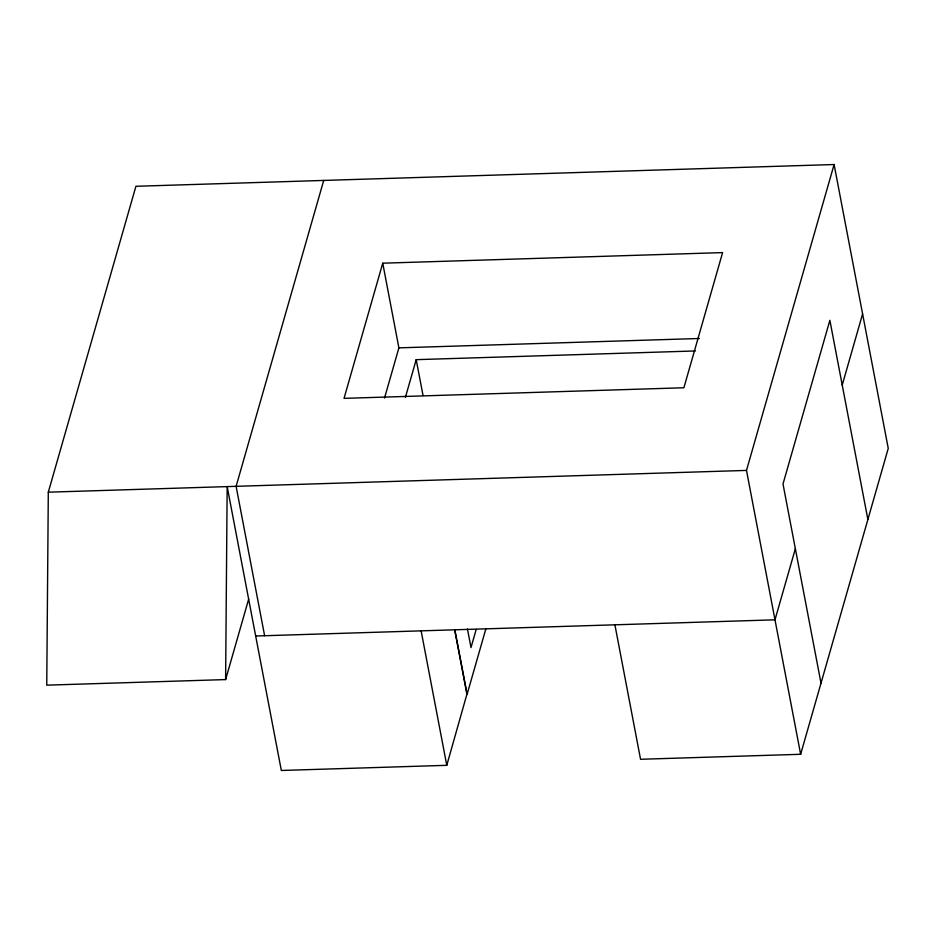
<?xml version="1.0" encoding="UTF-8"?>
<svg xmlns="http://www.w3.org/2000/svg" width="935" height="935" viewBox="0 0 935 935"><rect width="100%" height="100%" fill="white"/><g stroke="black" fill="none" stroke-linecap="round" stroke-linejoin="round"><path stroke-width="1.4" d="M614.903 624.814L640.557 759.278L800.64 754.288L888.25 448.391L834.102 164.525L135.914 186.287L48.304 492.184L46.75 685.156L225.615 679.581L248.652 599.183M225.615 679.581L227.17 486.597L281.33 770.475L446.778 765.321L466.916 694.226L454.644 629.851M323.72 180.432L236.111 486.329L264.617 635.73M382.742 263.191L344.033 398.357L683.894 387.756L722.603 252.602L382.742 263.191L398.894 347.855L384.53 398.018M405.404 397.34L416.204 359.659L695.406 350.952M476.184 629.442L470.995 647.581L467.442 628.974M485.966 628.484L467.138 694.214L454.866 629.851M800.64 754.288L746.492 470.41L834.102 164.525M795.358 548.716L774.986 619.823L255.676 636.01M842.225 385.068L862.596 313.926M398.894 347.855L699.368 338.493M48.304 492.184L746.492 470.41M867.879 519.533L829.871 320.319L783.004 483.979L821.012 683.193M416.204 359.659L423.041 395.517M421.124 630.856L446.778 765.321"/></g></svg>
